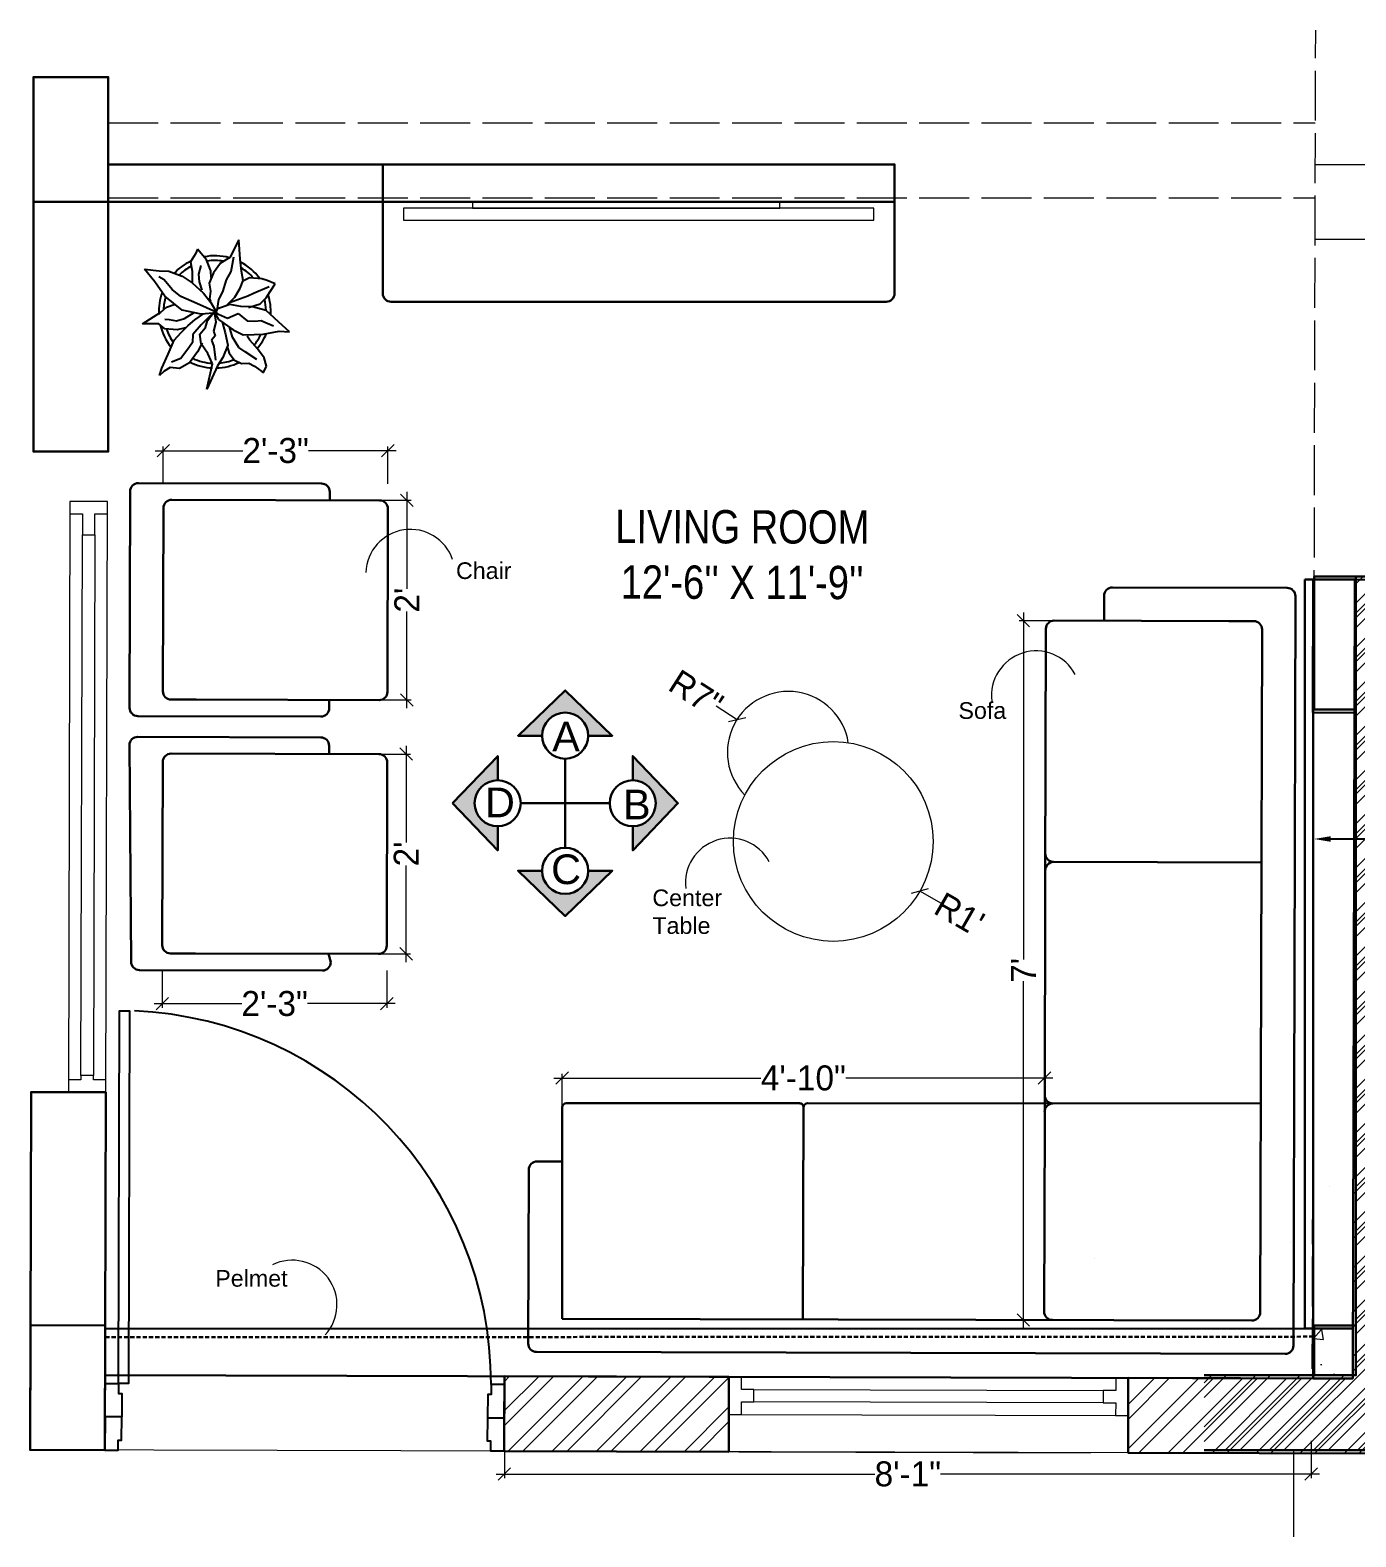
# Model space of a CAD drawing. Header units: millimetres. Extents: x 35877 to 3066687, y -650199 to -40525.
# Drawn here: x 148610.7 to 148770.1, y -179786.8 to -179605.7 of the extents above; entities that cross this region are included whole.
import ezdxf
from ezdxf import colors
from ezdxf.entities.mleader import LeaderData, LeaderLine
from ezdxf.math import Vec2, Vec3

# ---------------------------------------------------------------- set-up
doc = ezdxf.new("R2010")
doc.units = ezdxf.units.MM
doc.header["$MEASUREMENT"] = 0
doc.header["$PDMODE"] = 35
for name, pattern in [('00 . GROUND FLOOR$0$DASHED', [0.75, 0.5, -0.25]), ('ACAD_ISO02W100', [15, 12, -3]), ('DASHED', [0.75, 0.5, -0.25])]:
    doc.linetypes.add(name, pattern=pattern)
doc.layers.get('Defpoints').update_dxf_attribs({"color": 220})
for name, color, linetype in [('AR DOOR', 40, 'Continuous'), ('AR ELE-5', 134, 'Continuous'), ('AR HATCH-7', 7, 'Continuous')]:
    doc.layers.add(name, color=color, linetype=linetype)
for name, color, linetype, lineweight in [('COLUMN', 1, 'Continuous', 30), ('dim05', 1, 'Continuous', 13), ('ELEC.', 5, 'Continuous', 20), ('FIRST FLOOR ( TEXT )', 7, 'Continuous', 9), ('FUR', 250, 'Continuous', 0), ('FURNITURE', 32, 'Continuous', 9), ('furniture dimensions', 1, 'DASHED', 0), ('FURNITURE-1', 252, 'Continuous', 13), ('GDR_FLOATING COLUMN', 3, 'Continuous', 18), ('GROUND FLOOR', 7, 'Continuous', 9), ('GROUND FLOOR  ( PLINE )', 251, 'Continuous', 30), ('GROUND FLOOR ( DW_RAIL )', 7, 'Continuous', 9), ('Labelling', 1, 'Continuous', 25), ('Text', 7, 'Continuous', 15), ('wall', 7, 'Continuous', 30), ('XX~SLAB ( BEAM )~ ( DIM )', 7, 'Continuous', 9)]:
    doc.layers.add(name, color=color, linetype=linetype, lineweight=lineweight)
doc.styles.add('Arial', font='arial.ttf')
doc.styles.add('century g', font='GOTHIC.TTF')
doc.styles.add('KATHA', font='swissc.ttf')
doc.styles.get("Standard").update_dxf_attribs({"font": 'arial.ttf', "height": 6})
doc.dimstyles.new('Archana', dxfattribs={"dimtxt": 2, "dimasz": 0.75, "dimexe": 0.5, "dimexo": 0.5, "dimgap": 0, "dimtad": 0, "dimzin": 0, "dimdsep": 46, "dimlunit": 4, "dimtxsty": 'century g', "dimblk": 'OBLIQUE', "dimcen": 0, "dimdle": 1, "dimclrd": 256, "dimclre": 256, "dimclrt": 256, "dimadec": 0, "dimazin": 0, "dimtfac": 1, "dimtofl": 0, "dimtmove": 1, "dimatfit": 3, "dimfxl": 1, "dimfxlon": 1, "dimtolj": 1, "dimtzin": 0, "dimlwd": -1, "dimlwe": -1, "dimarcsym": 0})

# ---------------------------------------------------------------- blocks, each defined once
blk = doc.blocks.new('ARPLS010')
at = {"linetype": 'ByBlock'}
for p, q in [((-0.248, 0.54), (-0.278, 0.467)), ((-0.182, 0.493), (-0.248, 0.54)), ((0.121, 0.605), (-0.013, 0.459)), ((0.179, 0.666), (0.121, 0.605)), ((0.174, 0.573), (0.179, 0.666)), ((0.2, 0.432), (0.174, 0.573)), ((-0.295, 0.42), (-0.302, 0.309)), ((-0.278, 0.467), (-0.295, 0.42)), ((-0.222, 0.484), (-0.164, 0.347)), ((-0.125, 0.459), (-0.182, 0.493)), ((-0.072, 0.404), (-0.125, 0.459)), ((-0.038, 0.302), (-0.072, 0.404)), ((-0.013, 0.459), (-0.044, 0.336)), ((0.077, 0.412), (0.091, 0.447)), ((0.082, 0.358), (0.077, 0.412)), ((0.091, 0.447), (0.125, 0.522)), ((0.203, 0.352), (0.2, 0.432)), ((0.409, 0.44), (0.33, 0.38)), ((0.484, 0.459), (0.409, 0.44)), ((0.542, 0.434), (0.484, 0.459)), ((0.485, 0.354), (0.533, 0.42)), ((0.533, 0.42), (0.542, 0.434)), ((-0.302, 0.309), (-0.276, 0.258)), ((-0.164, 0.347), (-0.139, 0.295)), ((-0.139, 0.295), (-0.08, 0.131)), ((-0.044, 0.336), (-0.049, 0.232)), ((0.015, 0.209), (0.08, 0.288)), ((0.08, 0.288), (0.082, 0.358)), ((0.204, 0.254), (0.203, 0.352)), ((0.252, 0.313), (0.216, 0.287)), ((0.33, 0.38), (0.252, 0.313)), ((0.356, 0.269), (0.318, 0.213)), ((0.425, 0.373), (0.356, 0.269)), ((0.459, 0.303), (0.485, 0.354)), ((0.459, 0.236), (0.459, 0.303)), ((-0.469, 0.226), (-0.643, 0.216)), ((-0.643, 0.216), (-0.485, 0.134)), ((-0.359, 0.148), (-0.49, 0.172)), ((-0.362, 0.24), (-0.469, 0.226)), ((-0.278, 0.254), (-0.362, 0.24)), ((-0.287, 0.106), (-0.359, 0.148)), ((-0.21, 0.227), (-0.278, 0.254)), ((-0.132, 0.18), (-0.21, 0.227)), ((-0.063, 0.111), (-0.132, 0.18)), ((-0.049, 0.232), (-0.065, 0.135)), ((-0.065, 0.135), (-0.024, 0.018)), ((0.056, 0.114), (0.015, 0.209)), ((0.068, 0.032), (0.16, 0.165)), ((0.227, 0.157), (0.132, 0.131)), ((0.16, 0.165), (0.204, 0.254)), ((0.318, 0.213), (0.227, 0.157)), ((0.368, 0.128), (0.432, 0.176)), ((0.432, 0.176), (0.459, 0.236)), ((-0.485, 0.134), (-0.433, 0.051)), ((-0.433, 0.051), (-0.349, -0.011)), ((-0.18, 0.073), (-0.287, 0.106)), ((-0.111, 0.036), (-0.18, 0.073)), ((-0.013, 0.022), (-0.111, 0.036)), ((-0.084, -0.034), (0.007, 0.018)), ((0.003, 0.011), (-0.076, -0.16)), ((-0.024, 0.018), (0.009, 0.005)), ((0.006, -0.002), (0.068, 0.032)), ((0.007, 0.018), (0.02, -0.121)), ((0.009, 0.005), (0.056, 0.114)), ((0.017, -0.002), (0.091, 0.009)), ((0.088, 0.065), (0.187, 0.091)), ((0.091, 0.009), (0.173, -0.011)), ((0.173, -0.011), (0.212, 0.004)), ((0.187, 0.091), (0.297, 0.116)), ((0.212, 0.004), (0.252, -0.03)), ((0.297, 0.116), (0.408, 0.071)), ((0.309, 0.109), (0.368, 0.128)), ((0.309, -0.01), (0.43, 0.006)), ((0.408, 0.071), (0.482, 0.024)), ((0.482, 0.024), (0.689, -0.072)), ((-0.464, -0.073), (-0.558, -0.152)), ((-0.366, -0.036), (-0.464, -0.073)), ((-0.336, -0.142), (-0.413, -0.121)), ((-0.306, -0.033), (-0.366, -0.036)), ((-0.349, -0.011), (-0.256, -0.05)), ((-0.193, -0.113), (-0.269, -0.135)), ((-0.259, -0.2), (-0.168, -0.1)), ((-0.256, -0.05), (-0.185, -0.038)), ((-0.185, -0.038), (-0.114, -0.046)), ((-0.168, -0.1), (-0.084, -0.034)), ((-0.114, -0.046), (-0.093, -0.036)), ((0.02, -0.121), (-0.017, -0.291)), ((0.01, -0.014), (0.017, -0.002)), ((0.078, -0.064), (0.01, -0.014)), ((0.016, -0.023), (0.116, -0.122)), ((0.07, -0.179), (0.018, -0.1)), ((0.138, -0.083), (0.078, -0.064)), ((0.116, -0.122), (0.201, -0.195)), ((0.197, -0.135), (0.138, -0.083)), ((0.283, -0.123), (0.197, -0.135)), ((0.252, -0.03), (0.309, -0.01)), ((0.277, -0.114), (0.357, -0.156)), ((0.37, -0.064), (0.283, -0.123)), ((0.462, -0.021), (0.37, -0.064)), ((0.689, -0.072), (0.462, -0.021)), ((-0.558, -0.152), (-0.517, -0.172)), ((-0.517, -0.172), (-0.447, -0.216)), ((-0.447, -0.216), (-0.363, -0.202)), ((-0.363, -0.202), (-0.263, -0.2)), ((-0.269, -0.135), (-0.336, -0.142)), ((-0.318, -0.29), (-0.259, -0.2)), ((-0.076, -0.16), (-0.138, -0.304)), ((0.059, -0.27), (0.005, -0.185)), ((0.121, -0.239), (0.07, -0.179)), ((0.184, -0.299), (0.121, -0.239)), ((0.141, -0.261), (0.16, -0.336)), ((0.201, -0.195), (0.272, -0.198)), ((0.272, -0.198), (0.311, -0.225)), ((0.311, -0.225), (0.415, -0.304)), ((0.357, -0.156), (0.455, -0.226)), ((0.455, -0.226), (0.503, -0.317)), ((-0.363, -0.408), (-0.318, -0.29)), ((-0.199, -0.38), (-0.287, -0.45)), ((-0.138, -0.304), (-0.199, -0.38)), ((-0.017, -0.291), (-0.141, -0.446)), ((-0.042, -0.432), (-0.071, -0.352)), ((0.08, -0.342), (0.059, -0.27)), ((0.066, -0.407), (0.08, -0.342)), ((0.16, -0.336), (0.15, -0.445)), ((0.252, -0.362), (0.184, -0.299)), ((0.376, -0.416), (0.252, -0.362)), ((0.415, -0.304), (0.447, -0.388)), ((0.503, -0.317), (0.494, -0.398)), ((0.494, -0.398), (0.528, -0.452)), ((-0.382, -0.625), (-0.368, -0.496)), ((-0.269, -0.533), (-0.382, -0.625)), ((-0.368, -0.496), (-0.363, -0.408)), ((-0.287, -0.45), (-0.314, -0.498)), ((-0.141, -0.446), (-0.269, -0.533)), ((0.002, -0.48), (-0.042, -0.432)), ((0.104, -0.646), (0.002, -0.48)), ((0.064, -0.446), (0.066, -0.407)), ((0.106, -0.5), (0.104, -0.646)), ((0.15, -0.445), (0.106, -0.5)), ((0.502, -0.472), (0.376, -0.416)), ((0.567, -0.494), (0.502, -0.472)), ((0.528, -0.452), (0.567, -0.494))]:
    blk.add_line(p, q, dxfattribs=at)
for radius, start, end in [(0.5, 126.2799, 152.7042), (0.5, 87.2367, 107.9154), (0.458, 91.6596, 104.0784), (0.5, 49.0791, 67.0324), (0.458, 49.8461, 63.9764), (0.458, 130.7647, 148.9789), (0.458, 5.0517, 21.9108), (0.5, 1.3782, 25.7565), (0.5, 164.9216, 191.0302), (0.458, 169.9629, 188.6517), (0.458, 334.5625, 357.1532), (0.5, 333.6991, 357.5577), (0.5, 205.1623, 226.3204), (0.458, 207.232, 224.0819), (0.5, 283.5324, 308.8712), (0.458, 289.266, 306.1107), (0.5, 249.553, 272.4234), (0.458, 252.8522, 267.711)]:
    blk.add_arc((0, 0), radius, start, end, dxfattribs=at)
blk = doc.blocks.new('*U20')
for points in [[(0, 0), (0, 1120), (30, 1120), (30, 0)], [(-40, 0), (0, 0), (0, -30), (10, -30), (10, -100), (-40, -100)], [(1160, 0), (1120, 0), (1120, -30), (1110, -30), (1110, -100), (1160, -100)]]:
    blk.add_lwpolyline(points, close=True)
at = {"layer": 'AR ELE-5', "linetype": 'ByBlock', "ltscale": 15}
blk.add_arc((-1.6, -0.7), 1121.6, 0.0347, 87.627, dxfattribs=at)
blk = doc.blocks.new('_Oblique')
at = {"layer": 'wall', "color": 0, "lineweight": -2}
blk.add_line((-0.5, -0.5), (0.5, 0.5), dxfattribs=at)
blk = doc.blocks.new('*D481')
at = {"layer": 'Defpoints', "color": 0, "linetype": 'Continuous', "lineweight": 0, "transparency": 16777216}
for p in [(148737.37, -179676.7, 0.05), (148730.12, -179760.74), (148737.15, -179760.74, 0.05)]:
    blk.add_point(p, dxfattribs=at)
at = {"layer": 'furniture dimensions', "color": 5, "linetype": 'ByBlock', "transparency": 16777216}
blk.add_line((148734.12, -179676.7), (148729.62, -179676.7), dxfattribs=at)
at = {"layer": 'furniture dimensions', "color": 5, "linetype": 'Continuous', "transparency": 16777216}
for p, q in [((148730.12, -179675.7), (148730.12, -179717.43)), ((148730.12, -179761.74), (148730.12, -179720.01)), ((148734.12, -179760.74), (148729.62, -179760.74))]:
    blk.add_line(p, q, dxfattribs=at)
at = {"layer": 'furniture dimensions', "color": 5, "linetype": 'Continuous', "transparency": 16777216, "xscale": 1.5, "yscale": 1.5, "zscale": 1.5}
for p, rotation in [((148730.12, -179676.7), 90), ((148730.12, -179760.74), 270)]:
    blk.add_blockref('_Oblique', p, dxfattribs=dict(at, rotation=rotation))
at = {"layer": 'furniture dimensions', "linetype": 'Continuous', "lineweight": 0, "transparency": 16777216, "insert": (148730.12, -179718.72), "char_height": 3, "attachment_point": 5, "rotation": 90, "style": 'century g'}
blk.add_mtext("\\A1;7'", dxfattribs=at)
blk = doc.blocks.new('*D482')
at = {"layer": 'Defpoints', "color": 0, "linetype": 'Continuous', "lineweight": 0, "transparency": 16777216}
for p in [(148732.67, -179731.66), (148732.67, -179742.43, 0.05), (148674.67, -179745.66, 0.05)]:
    blk.add_point(p, dxfattribs=at)
at = {"layer": 'furniture dimensions', "color": 5, "linetype": 'ByBlock', "transparency": 16777216}
blk.add_line((148674.67, -179735.66), (148674.67, -179731.16), dxfattribs=at)
at = {"layer": 'furniture dimensions', "color": 5, "linetype": 'Continuous', "transparency": 16777216}
for p, q in [((148732.67, -179735.66), (148732.67, -179731.16)), ((148673.67, -179731.66), (148698.55, -179731.66)), ((148733.67, -179731.66), (148708.79, -179731.66))]:
    blk.add_line(p, q, dxfattribs=at)
at = {"layer": 'furniture dimensions', "color": 5, "linetype": 'Continuous', "transparency": 16777216, "xscale": 1.5, "yscale": 1.5, "zscale": 1.5, "rotation": 180}
blk.add_blockref('_Oblique', (148674.67, -179731.66), dxfattribs=at)
at = {"layer": 'furniture dimensions', "color": 5, "linetype": 'Continuous', "transparency": 16777216, "xscale": 1.5, "yscale": 1.5, "zscale": 1.5}
blk.add_blockref('_Oblique', (148732.67, -179731.66), dxfattribs=at)
at = {"layer": 'furniture dimensions', "linetype": 'Continuous', "lineweight": 0, "transparency": 16777216, "insert": (148703.67, -179731.66), "char_height": 3, "attachment_point": 5, "style": 'century g'}
blk.add_mtext('\\A1;4\'-10"', dxfattribs=at)
blk = doc.blocks.new('*D483')
at = {"layer": 'Defpoints', "color": 0, "linetype": 'Continuous', "lineweight": 0, "transparency": 16777216}
for p in [(148650.25, -179692.73, 0.05), (148650.19, -179716.73, 0.05), (148655.92, -179716.73)]:
    blk.add_point(p, dxfattribs=at)
at = {"layer": 'furniture dimensions', "color": 5, "linetype": 'Continuous', "transparency": 16777216}
for p, q in [((148655.92, -179691.73), (148655.92, -179703.36)), ((148655.92, -179717.73), (148655.92, -179706.11)), ((148651.92, -179716.73), (148656.42, -179716.73))]:
    blk.add_line(p, q, dxfattribs=at)
at = {"layer": 'furniture dimensions', "color": 5, "linetype": 'ByBlock', "transparency": 16777216}
blk.add_line((148651.92, -179692.73), (148656.42, -179692.73), dxfattribs=at)
at = {"layer": 'furniture dimensions', "color": 5, "linetype": 'Continuous', "transparency": 16777216, "xscale": 1.5, "yscale": 1.5, "zscale": 1.5}
for p, rotation in [((148655.92, -179692.73), 90), ((148655.92, -179716.73), 270)]:
    blk.add_blockref('_Oblique', p, dxfattribs=dict(at, rotation=rotation))
at = {"layer": 'furniture dimensions', "linetype": 'Continuous', "lineweight": 0, "transparency": 16777216, "insert": (148655.92, -179704.73), "char_height": 3, "attachment_point": 5, "rotation": 90, "style": 'century g'}
blk.add_mtext("\\A1;2'", dxfattribs=at)
blk = doc.blocks.new('*D484')
at = {"layer": 'Defpoints', "color": 0, "linetype": 'Continuous', "lineweight": 0, "transparency": 16777216}
for p in [(148626.6, -179710.98, 0.05), (148653.6, -179711.05, 0.05), (148653.6, -179722.72)]:
    blk.add_point(p, dxfattribs=at)
at = {"layer": 'furniture dimensions', "color": 5, "linetype": 'ByBlock', "transparency": 16777216}
blk.add_line((148626.6, -179718.72), (148626.6, -179723.22), dxfattribs=at)
at = {"layer": 'furniture dimensions', "color": 5, "linetype": 'Continuous', "transparency": 16777216}
for p, q in [((148653.6, -179718.72), (148653.6, -179723.22)), ((148625.6, -179722.72), (148636.15, -179722.72)), ((148654.6, -179722.72), (148644.06, -179722.72))]:
    blk.add_line(p, q, dxfattribs=at)
at = {"layer": 'furniture dimensions', "color": 5, "linetype": 'Continuous', "transparency": 16777216, "xscale": 1.5, "yscale": 1.5, "zscale": 1.5, "rotation": 180}
blk.add_blockref('_Oblique', (148626.6, -179722.72), dxfattribs=at)
at = {"layer": 'furniture dimensions', "color": 5, "linetype": 'Continuous', "transparency": 16777216, "xscale": 1.5, "yscale": 1.5, "zscale": 1.5}
blk.add_blockref('_Oblique', (148653.6, -179722.72), dxfattribs=at)
at = {"layer": 'furniture dimensions', "linetype": 'Continuous', "lineweight": 0, "transparency": 16777216, "insert": (148640.1, -179722.72), "char_height": 3, "attachment_point": 5, "style": 'century g'}
blk.add_mtext('\\A1;2\'-3"', dxfattribs=at)
blk = doc.blocks.new('*D485')
at = {"layer": 'Defpoints', "color": 0, "linetype": 'Continuous', "lineweight": 0, "transparency": 16777216}
for p in [(148650.33, -179662.23, 0.05), (148650.27, -179686.23, 0.05), (148656, -179686.23)]:
    blk.add_point(p, dxfattribs=at)
at = {"layer": 'furniture dimensions', "color": 5, "linetype": 'ByBlock', "transparency": 16777216}
blk.add_line((148652, -179662.23), (148656.5, -179662.23), dxfattribs=at)
at = {"layer": 'furniture dimensions', "color": 5, "linetype": 'Continuous', "transparency": 16777216}
for p, q in [((148656, -179661.23), (148656, -179672.86)), ((148656, -179687.23), (148656, -179675.61)), ((148652, -179686.23), (148656.5, -179686.23))]:
    blk.add_line(p, q, dxfattribs=at)
at = {"layer": 'furniture dimensions', "color": 5, "linetype": 'Continuous', "transparency": 16777216, "xscale": 1.5, "yscale": 1.5, "zscale": 1.5}
for p, rotation in [((148656, -179662.23), 90), ((148656, -179686.23), 270)]:
    blk.add_blockref('_Oblique', p, dxfattribs=dict(at, rotation=rotation))
at = {"layer": 'furniture dimensions', "linetype": 'Continuous', "lineweight": 0, "transparency": 16777216, "insert": (148656, -179674.23), "char_height": 3, "attachment_point": 5, "rotation": 90, "style": 'century g'}
blk.add_mtext("\\A1;2'", dxfattribs=at)
blk = doc.blocks.new('*D486')
at = {"layer": 'Defpoints', "color": 0, "linetype": 'Continuous', "lineweight": 0, "transparency": 16777216}
for p in [(148653.72, -179656.27), (148626.72, -179664.54, 0.05), (148653.72, -179664.67, 0.05)]:
    blk.add_point(p, dxfattribs=at)
at = {"layer": 'furniture dimensions', "color": 5, "linetype": 'Continuous', "transparency": 16777216}
for p, q in [((148625.72, -179656.27), (148636.27, -179656.27)), ((148654.72, -179656.27), (148644.18, -179656.27)), ((148653.72, -179660.27), (148653.72, -179655.77))]:
    blk.add_line(p, q, dxfattribs=at)
at = {"layer": 'furniture dimensions', "color": 5, "linetype": 'ByBlock', "transparency": 16777216}
blk.add_line((148626.72, -179660.27), (148626.72, -179655.77), dxfattribs=at)
at = {"layer": 'furniture dimensions', "color": 5, "linetype": 'Continuous', "transparency": 16777216, "xscale": 1.5, "yscale": 1.5, "zscale": 1.5, "rotation": 180}
blk.add_blockref('_Oblique', (148626.72, -179656.27), dxfattribs=at)
at = {"layer": 'furniture dimensions', "color": 5, "linetype": 'Continuous', "transparency": 16777216, "xscale": 1.5, "yscale": 1.5, "zscale": 1.5}
blk.add_blockref('_Oblique', (148653.72, -179656.27), dxfattribs=at)
at = {"layer": 'furniture dimensions', "linetype": 'Continuous', "lineweight": 0, "transparency": 16777216, "insert": (148640.22, -179656.27), "char_height": 3, "attachment_point": 5, "style": 'century g'}
blk.add_mtext('\\A1;2\'-3"', dxfattribs=at)
blk = doc.blocks.new('*D487')
at = {"layer": 'Defpoints', "color": 0, "linetype": 'Continuous', "lineweight": 0, "transparency": 16777216}
for p in [(148769.74, -179687.75, 0.05), (148769.74, -179761.76, 0.05), (148778.4, -179761.76)]:
    blk.add_point(p, dxfattribs=at)
at = {"layer": 'furniture dimensions', "color": 5, "linetype": 'ByBlock', "transparency": 16777216}
blk.add_line((148774.4, -179687.75), (148778.9, -179687.75), dxfattribs=at)
at = {"layer": 'furniture dimensions', "color": 5, "linetype": 'Continuous', "transparency": 16777216}
for p, q in [((148778.4, -179686.75), (148778.4, -179720.88)), ((148778.4, -179762.76), (148778.4, -179728.63)), ((148774.4, -179761.76), (148778.9, -179761.76))]:
    blk.add_line(p, q, dxfattribs=at)
at = {"layer": 'furniture dimensions', "color": 5, "linetype": 'Continuous', "transparency": 16777216, "xscale": 1.5, "yscale": 1.5, "zscale": 1.5}
for p, rotation in [((148778.4, -179687.75), 90), ((148778.4, -179761.76), 270)]:
    blk.add_blockref('_Oblique', p, dxfattribs=dict(at, rotation=rotation))
at = {"layer": 'furniture dimensions', "linetype": 'Continuous', "lineweight": 0, "transparency": 16777216, "insert": (148778.4, -179724.75), "char_height": 3, "attachment_point": 5, "rotation": 90, "style": 'century g'}
blk.add_mtext('\\A1;6\'-2"', dxfattribs=at)
blk = doc.blocks.new('*D488')
at = {"layer": 'Defpoints', "color": 0, "linetype": 'Continuous', "lineweight": 0, "transparency": 16777216}
for p in [(148667.73, -179767.5, 0.05), (148764.73, -179767.75, 0.05), (148667.73, -179779.24)]:
    blk.add_point(p, dxfattribs=at)
at = {"layer": 'furniture dimensions', "color": 5, "linetype": 'Continuous', "transparency": 16777216}
for p, q in [((148667.73, -179775.24), (148667.73, -179779.74)), ((148666.73, -179779.24), (148712.28, -179779.24)), ((148765.73, -179779.24), (148720.17, -179779.24))]:
    blk.add_line(p, q, dxfattribs=at)
at = {"layer": 'furniture dimensions', "color": 5, "linetype": 'ByBlock', "transparency": 16777216}
blk.add_line((148764.73, -179775.24), (148764.73, -179779.74), dxfattribs=at)
at = {"layer": 'furniture dimensions', "color": 5, "linetype": 'Continuous', "transparency": 16777216, "xscale": 1.5, "yscale": 1.5, "zscale": 1.5, "rotation": 180}
blk.add_blockref('_Oblique', (148667.73, -179779.24), dxfattribs=at)
at = {"layer": 'furniture dimensions', "color": 5, "linetype": 'Continuous', "transparency": 16777216, "xscale": 1.5, "yscale": 1.5, "zscale": 1.5}
blk.add_blockref('_Oblique', (148764.73, -179779.24), dxfattribs=at)
at = {"layer": 'furniture dimensions', "linetype": 'Continuous', "lineweight": 0, "transparency": 16777216, "insert": (148716.23, -179779.24), "char_height": 3, "attachment_point": 5, "style": 'century g'}
blk.add_mtext('\\A1;8\'-1"', dxfattribs=at)
blk = doc.blocks.new('*D489')
at = {"layer": 'Defpoints', "color": 0, "linetype": 'Continuous', "lineweight": 0, "transparency": 16777216}
for p in [(148707.26, -179703.23, 0.12), (148717.67, -179709.21, 0.12)]:
    blk.add_point(p, dxfattribs=at)
at = {"layer": 'furniture dimensions', "color": 5, "linetype": 'Continuous', "transparency": 16777216}
blk.add_line((148720.27, -179710.7), (148717.67, -179709.21), dxfattribs=at)
at = {"layer": 'furniture dimensions', "color": 5, "linetype": 'Continuous', "transparency": 16777216, "xscale": 1.5, "yscale": 1.5, "zscale": 1.5, "rotation": 150.1315390064995}
blk.add_blockref('_Oblique', (148717.67, -179709.21), dxfattribs=at)
at = {"layer": 'furniture dimensions', "linetype": 'Continuous', "lineweight": 0, "transparency": 16777216, "insert": (148722.45, -179711.95), "char_height": 3, "attachment_point": 5, "rotation": 330.1315, "style": 'century g'}
blk.add_mtext("\\A1;R1'", dxfattribs=at)
blk = doc.blocks.new('*D490')
at = {"layer": 'Defpoints', "color": 0, "linetype": 'Continuous', "lineweight": 0, "transparency": 16777216}
for p in [(148695.7, -179688.57, 0.12), (148701.85, -179692.52, 0.12)]:
    blk.add_point(p, dxfattribs=at)
at = {"layer": 'furniture dimensions', "color": 5, "linetype": 'Continuous', "transparency": 16777216}
blk.add_line((148693.17, -179686.95), (148695.7, -179688.57), dxfattribs=at)
at = {"layer": 'furniture dimensions', "color": 5, "linetype": 'Continuous', "transparency": 16777216, "xscale": 1.5, "yscale": 1.5, "zscale": 1.5, "rotation": 327.3416506972183}
blk.add_blockref('_Oblique', (148695.7, -179688.57), dxfattribs=at)
at = {"layer": 'furniture dimensions', "linetype": 'Continuous', "lineweight": 0, "transparency": 16777216, "insert": (148690.79, -179685.43), "char_height": 3, "attachment_point": 5, "rotation": 327.3417, "style": 'century g'}
blk.add_mtext('\\A1;R7"', dxfattribs=at)

msp = doc.modelspace()

# ---------------------------------------------------------------- hatches: boundary and pattern name
at = {"layer": 'AR HATCH-7', "lineweight": 0, "true_color": 0x939598, "transparency": 33554687}
h = msp.add_hatch(dxfattribs=at)
h.set_pattern_fill('ANSI32', color=252, scale=10)
h.set_pattern_definition([(45, (947.8856, 802.8237), (-2.65165043, 2.65165043), []), (45, (949.6534, 802.8237), (-2.65165043, 2.65165043), [])])
h.paths.add_polyline_path([(148912.599, -179767.374), (148816.599, -179767.374), (148812.099, -179767.374), (148812.099, -179771.874), (148812.099, -179776.374), (148912.599, -179776.374)])
h.paths.add_polyline_path([(148816.599, -179725.374), (148813.974, -179725.374), (148812.099, -179725.374), (148812.099, -179767.374), (148816.599, -179767.374)], flags=17)
h.paths.add_polyline_path([(148917.099, -179630.874), (148912.599, -179630.874), (148912.599, -179776.374), (148917.099, -179776.374), (148917.099, -179758.374), (148927.241, -179758.374), (148927.241, -179753.874), (148917.099, -179753.874)])
h.paths.add_polyline_path([(148876.56, -179623.441), (148876.56, -179621.874), (148828.06, -179621.874), (148828.06, -179626.374), (148874.599, -179626.374), (148876.56, -179626.378)])
h.paths.add_polyline_path([(148856.599, -179610.885), (148852.099, -179610.885), (148852.099, -179621.874), (148856.599, -179621.874)])
h.paths.add_polyline_path([(148770.099, -179671.374), (148770.099, -179687.374), (148770.099, -179767.374), (148765.099, -179767.374), (148751.876, -179767.374), (148751.876, -179776.374), (148774.599, -179776.374), (148779.099, -179776.374), (148779.099, -179767.374), (148774.599, -179767.374), (148774.599, -179693.874), (148816.599, -179693.874), (148816.599, -179689.374), (148774.599, -179689.374), (148774.599, -179671.374)])
h.paths.add_polyline_path([(148816.599, -179680.374), (148812.099, -179680.374), (148812.099, -179689.374), (148816.599, -179689.374)], flags=17)
h.paths.add_polyline_path([(148816.599, -179671.374), (148812.099, -179671.374), (148812.099, -179680.374), (148816.599, -179680.374)], flags=17)
h = msp.add_hatch(dxfattribs=at)
h.set_pattern_fill('ANSI32', color=252, scale=10)
h.set_pattern_definition([(45, (758.1536, 1298.44), (-2.65165043, 2.65165043), []), (45, (759.9213, 1298.44), (-2.65165043, 2.65165043), [])])
h.paths.add_polyline_path([(148694.728, -179767.568), (148667.728, -179767.498), (148667.705, -179776.498), (148694.704, -179776.568)])
h.paths.add_polyline_path([(148778.727, -179767.785), (148774.227, -179767.773), (148774.417, -179694.273), (148783.783, -179694.297), (148783.795, -179689.797), (148774.429, -179689.773), (148774.475, -179671.773), (148769.975, -179671.762), (148769.934, -179687.762), (148769.727, -179767.761), (148764.727, -179767.748), (148755.23, -179767.724), (148745.73, -179767.722), (148745.73, -179767.699), (148742.728, -179767.692), (148742.716, -179772.192), (148742.704, -179776.692), (148774.204, -179776.773), (148778.704, -179776.785)])
at = {"layer": 'FURNITURE-1', "lineweight": 0, "true_color": 0xc7c8ca, "transparency": 33554687}
h = msp.add_hatch(dxfattribs=at)
h.set_pattern_fill('AR-CONC', color=9, scale=2)
h.set_pattern_definition([(50, (734.507, 1298.44), (14.34520365, -1.2550427), [1.5, -16.5]), (355, (734.507, 1298.44), (-2.7750267, 15.0438427), [1.2, -13.2]), (100.4514445, (735.702, 1298.335), (11.5701769, 13.7887998), [1.2748038, -14.0228422]), (46.1842, (734.507, 1302.44), (21.3448266, -3.3103856), [2.25, -24.75]), (96.635635, (736.285, 1302.164), (18.693239, 19.482372), [1.9122068, -21.0342752]), (351.184164, (734.507, 1302.44), (18.693239, 19.482372), [1.8, -19.8]), (21, (736.507, 1301.44), (11.93814104, -8.0523778), [1.5, -16.5]), (326, (736.507, 1301.44), (4.8663066, 14.5030009), [1.2, -13.2]), (71.451445, (737.501, 1300.769), (16.8044475, 6.45062306), [1.2748038, -14.0228422]), (37.5, (734.5066, 1298.44), (0.24319711, 6.65787708), [0, -13.04, 0, -13.4, 0, -13.25]), (7.5, (734.5066, 1298.44), (5.26139075, 7.88823424), [0, -7.64, 0, -12.74, 0, -5.05]), (327.5, (730.0466, 1298.44), (10.67644872, -0.45109743), [0, -5, 0, -15.6, 0, -20.7]), (317.5, (728.047, 1298.44), (11.6637234, 2.00209965), [0, -6.5, 0, -10.36, 0, -14.7])])
h.paths.add_polyline_path([(148769.727, -179761.909), (148764.743, -179761.909), (148764.743, -179767.761), (148769.727, -179767.761)])
h = msp.add_hatch(dxfattribs=at)
h.set_pattern_fill('AR-CONC', color=9, scale=2)
h.set_pattern_definition([(50, (947.886, 802.824), (14.34520365, -1.2550427), [1.5, -16.5]), (355, (947.886, 802.824), (-2.7750267, 15.0438427), [1.2, -13.2]), (100.4514445, (949.081, 802.719), (11.5701769, 13.7887998), [1.2748038, -14.0228422]), (46.1842, (947.886, 806.824), (21.3448266, -3.3103856), [2.25, -24.75]), (96.635635, (949.664, 806.548), (18.693239, 19.482372), [1.9122068, -21.0342752]), (351.184164, (947.886, 806.824), (18.693239, 19.482372), [1.8, -19.8]), (21, (949.886, 805.824), (11.93814104, -8.0523778), [1.5, -16.5]), (326, (949.886, 805.824), (4.8663066, 14.5030009), [1.2, -13.2]), (71.451445, (950.88, 805.153), (16.8044475, 6.45062306), [1.2748038, -14.0228422]), (37.5, (947.8856, 802.8237), (0.24319711, 6.65787708), [0, -13.04, 0, -13.4, 0, -13.25]), (7.5, (947.8856, 802.824), (5.26139075, 7.88823424), [0, -7.64, 0, -12.74, 0, -5.05]), (327.5, (943.4256, 802.8237), (10.67644872, -0.45109743), [0, -5, 0, -15.6, 0, -20.7]), (317.5, (941.426, 802.824), (11.6637234, 2.00209965), [0, -6.5, 0, -10.36, 0, -14.7])])
h.paths.add_polyline_path([(148770.099, -179761.374), (148765.099, -179761.374), (148765.099, -179766.624), (148765.099, -179767.374), (148770.099, -179767.374)])
at = {"layer": 'Text', "true_color": 0x939598, "transparency": 33554687}
h = msp.add_hatch(color=252, dxfattribs=at)
h.dxf.hatch_style = 1
h.paths.add_polyline_path([(148675.035, -179685.076), (148669.372, -179690.518), (148672.269, -179690.518, -1), (148677.802, -179690.518), (148680.698, -179690.518)])
h.paths.add_polyline_path([(148683.153, -179692.973), (148683.153, -179695.869, -0.4142136), (148685.919, -179698.636, -0.4142136), (148683.153, -179701.402), (148683.153, -179704.299), (148688.595, -179698.636)])
h.paths.add_polyline_path([(148680.698, -179706.753), (148677.802, -179706.753, -1), (148672.269, -179706.753), (148669.372, -179706.753), (148675.035, -179712.195)])
h.paths.add_polyline_path([(148664.151, -179698.636, -0.4142136), (148666.917, -179695.869), (148666.917, -179692.973), (148661.475, -179698.636), (148666.917, -179704.299), (148666.917, -179701.402, -0.4142136)])

# ---------------------------------------------------------------- linework, layer by layer
at = {"lineweight": 9, "transparency": 33554687}
for points in [[(148700.861, -179627.14), (148700.861, -179626.374), (148663.88, -179626.374), (148663.88, -179627.14)], [(148712.142, -179628.587), (148712.142, -179627.14), (148655.599, -179627.14), (148655.599, -179628.587)]]:
    msp.add_lwpolyline(points, close=True, dxfattribs=at)
at = {"transparency": 33554687}
for points in [[(148619.705, -179776.374), (148621.305, -179776.378), (148621.308, -179775.178), (148621.708, -179775.179), (148621.715, -179772.379), (148619.715, -179772.374)], [(148667.705, -179776.498), (148666.105, -179776.494), (148666.108, -179775.294), (148665.708, -179775.293), (148665.715, -179772.493), (148667.715, -179772.498)]]:
    msp.add_lwpolyline(points, close=True, dxfattribs=at)
at = {"layer": 'COLUMN', "transparency": 33554687}
for points in [[(148611.099, -179611.374), (148620.099, -179611.374), (148620.099, -179626.374), (148611.099, -179626.374)], [(148610.743, -179761.351), (148619.743, -179761.374), (148619.705, -179776.374), (148610.705, -179776.351)]]:
    msp.add_lwpolyline(points, close=True, dxfattribs=at)
at = {"layer": 'ELEC.', "transparency": 33554687}
for centre, start, end in [((148656.428, -179671.087, -0.05), 18.91549, 177.94563), ((148731.645, -179685.691, -0.05), 28.14848, 187.17862), ((148694.844, -179708.196, -0.05), 28.14848, 187.17862), ((148642.244, -179758.903, -0.05), 317.48256, 116.51271)]:
    msp.add_arc(centre, 5.357, start, end, dxfattribs=at)
at = {"layer": 'FUR', "transparency": 33554687}
for p, q in [((148766.967, -179744.686), (148766.967, -179744.686)), ((148762.227, -179751.417), (148762.227, -179751.417)), ((148738.632, -179753.356), (148738.632, -179753.356))]:
    msp.add_line(p, q, dxfattribs=at)
at = {"layer": 'FURNITURE', "lineweight": 30, "transparency": 33554687}
for p, q in [((148623.732, -179660.165), (148645.732, -179660.221)), ((148622.663, -179687.162), (148622.73, -179661.162)), ((148627.727, -179662.175), (148652.727, -179662.24)), ((148646.73, -179661.224), (148646.727, -179662.224)), ((148626.668, -179685.172), (148626.725, -179663.172)), ((148653.724, -179663.242), (148653.668, -179685.242)), ((148740.83, -179672.707), (148761.83, -179672.761)), ((148739.827, -179673.705), (148739.819, -179676.705)), ((148762.827, -179673.764), (148762.592, -179763.809)), ((148754.819, -179676.743), (148733.833, -179676.687)), ((148757.819, -179676.751), (148754.819, -179676.743)), ((148732.76, -179707.684), (148732.83, -179677.684)), ((148758.817, -179677.754), (148758.602, -179759.799)), ((148627.665, -179686.175), (148630.665, -179686.183)), ((148630.665, -179686.183), (148652.665, -179686.239)), ((148646.663, -179687.224), (148646.665, -179686.224)), ((148645.66, -179688.221), (148623.66, -179688.165)), ((148622.848, -179717.68), (148622.651, -179691.662)), ((148623.654, -179690.665), (148645.653, -179690.721)), ((148646.651, -179691.724), (148646.648, -179692.724)), ((148627.648, -179692.675), (148652.648, -179692.739)), ((148626.589, -179715.672), (148626.646, -179693.672)), ((148653.646, -179693.742), (148653.589, -179715.742)), ((148733.758, -179705.695), (148758.744, -179705.762)), ((148732.755, -179706.692), (148732.685, -179736.672)), ((148627.586, -179716.675), (148630.586, -179716.683)), ((148630.586, -179716.683), (148652.586, -179716.739)), ((148646.848, -179717.742), (148646.586, -179716.724)), ((148645.845, -179718.739), (148623.845, -179718.683)), ((148674.668, -179735.172), (148674.668, -179760.574)), ((148675.17, -179734.673), (148703.238, -179734.693)), ((148703.626, -179760.652), (148703.694, -179735.187)), ((148704.194, -179734.694), (148758.664, -179734.732)), ((148732.616, -179759.729), (148732.685, -179736.672)), ((148674.649, -179741.68), (148671.649, -179741.672)), ((148670.592, -179763.564), (148670.646, -179742.669)), ((148619.728, -179767.374), (148619.743, -179761.801)), ((148619.743, -179761.801), (148764.975, -179761.734)), ((148757.6, -179760.796), (148674.668, -179760.574)), ((148761.589, -179764.806), (148671.59, -179764.566)), ((148619.728, -179767.374), (148764.967, -179767.749))]:
    msp.add_line(p, q, dxfattribs=at)
for points in [[(148653.099, -179621.874), (148714.642, -179621.874), (148714.642, -179626.374), (148653.099, -179626.374)], [(148763.975, -179671.75), (148764.975, -179671.75), (148764.975, -179761.744), (148763.975, -179761.744)]]:
    msp.add_lwpolyline(points, close=True, dxfattribs=at)
msp.add_lwpolyline([(148714.642, -179637.374), (148714.642, -179626.374), (148653.099, -179626.374), (148653.099, -179637.374, 0.4142136), (148654.099, -179638.374), (148713.642, -179638.374, 0.4142136)], format="xyb", close=True, dxfattribs=at)
msp.add_lwpolyline([(148767.24, -179761.755), (148767.24, -179761.755)], dxfattribs=at)
at = {"layer": 'FURNITURE', "transparency": 33554687}
msp.add_circle((148707.262, -179703.231, 0.069), 12, dxfattribs=at)
at = {"layer": 'FURNITURE', "lineweight": 30, "transparency": 33554687}
for centre, radius, start, end in [((148623.73, -179661.165), 1, 89.852, 179.852), ((148645.73, -179661.221), 1, 359.852, 89.852), ((148627.725, -179663.175), 1, 89.852, 179.852), ((148652.724, -179663.24), 1, 359.852, 89.852), ((148740.827, -179673.707), 1, 89.852, 179.852), ((148761.827, -179673.761), 1, 359.852, 89.852), ((148733.83, -179677.687), 1, 89.852, 179.852), ((148757.817, -179677.751), 1, 359.852, 89.852), ((148627.668, -179685.175), 1, 179.852, 269.852), ((148652.668, -179685.239), 1, 269.852, 359.852), ((148623.663, -179687.165), 1, 179.852, 269.852), ((148645.663, -179687.221), 1, 269.852, 359.852), ((148623.651, -179691.665), 1, 89.852, 179.852), ((148645.651, -179691.721), 1, 359.852, 89.852), ((148627.646, -179693.675), 1, 89.852, 179.852), ((148652.646, -179693.739), 1, 359.852, 89.852), ((148733.755, -179706.695), 1, 89.852, 179.852), ((148733.76, -179704.695), 1, 179.852, 269.852), ((148627.589, -179715.675), 1, 179.852, 269.852), ((148652.589, -179715.739), 1, 269.852, 359.852), ((148623.848, -179717.683), 1, 179.852, 269.852), ((148645.848, -179717.739), 1, 269.852, 359.852), ((148675.168, -179735.173), 0.5, 89.852, 179.852), ((148703.194, -179735.191), 0.5, 359.852, 89.852), ((148704.194, -179735.194), 0.5, 89.852, 179.852), ((148733.68, -179735.714), 1, 89.852, 179.852), ((148733.685, -179733.714), 1, 179.852, 269.852), ((148671.646, -179742.672), 1, 89.852, 179.852), ((148733.616, -179759.732), 1, 179.852, 269.852), ((148733.616, -179759.732), 1, 179.852, 269.852), ((148757.602, -179759.796), 1, 269.852, 359.852), ((148671.592, -179763.566), 1, 179.852, 269.852), ((148761.592, -179763.806), 1, 269.852, 359.852)]:
    msp.add_arc(centre, radius, start, end, dxfattribs=at)
at = {"layer": 'FURNITURE', "transparency": 33554687}
msp.add_arc((148701.853, -179692.519, 0.069), 7.313, 9.04978, 224.53227, dxfattribs=at)
at = {"layer": 'GDR_FLOATING COLUMN', "linetype": '00 . GROUND FLOOR$0$DASHED', "lineweight": 30, "transparency": 33554687}
msp.add_line((148619.743, -179762.801), (148764.974, -179762.734), dxfattribs=at)
at = {"layer": 'GROUND FLOOR', "transparency": 33554687}
for p, q in [((148680.099, -179621.874), (148620.099, -179621.874)), ((148680.099, -179626.374), (148620.099, -179626.374)), ((148619.816, -179733.374), (148610.816, -179733.351)), ((148667.728, -179767.498), (148667.705, -179776.498)), ((148769.727, -179767.761), (148667.728, -179767.498)), ((148770.099, -179767.374), (148751.876, -179767.374)), ((148783.57, -179776.797), (148610.705, -179776.351)), ((148762.599, -179776.374), (148762.599, -179786.792))]:
    msp.add_line(p, q, dxfattribs=at)
at = {"layer": 'GROUND FLOOR', "linetype": 'ACAD_ISO02W100', "ltscale": 0.7, "transparency": 33554687}
msp.add_line((148667.728, -179767.498), (148619.728, -179767.374), dxfattribs=at)
at = {"layer": 'GROUND FLOOR  ( PLINE )', "transparency": 33554687}
for points in [[(148620.099, -179626.374), (148653.099, -179626.374), (148653.099, -179621.874), (148620.099, -179621.874), (148620.099, -179611.374), (148611.099, -179611.374), (148611.099, -179656.374), (148620.099, -179656.374)], [(148619.816, -179733.374), (148610.816, -179733.351), (148610.705, -179776.351), (148619.705, -179776.374)], [(148667.728, -179767.498), (148694.728, -179767.568), (148694.704, -179776.568), (148667.705, -179776.498)]]:
    msp.add_lwpolyline(points, close=True, dxfattribs=at)
for points in [[(148783.795, -179689.797), (148774.429, -179689.773), (148774.475, -179671.773), (148769.975, -179671.762), (148769.727, -179767.761), (148742.728, -179767.692), (148742.704, -179776.692), (148774.204, -179776.773)], [(148774.599, -179767.374), (148774.599, -179693.874), (148816.599, -179693.874), (148816.599, -179671.374), (148812.099, -179671.374), (148812.099, -179689.374), (148774.599, -179689.374), (148774.599, -179671.374), (148770.099, -179671.374), (148770.099, -179767.374), (148751.876, -179767.374)], [(148751.876, -179776.374), (148774.599, -179776.374)]]:
    msp.add_lwpolyline(points, dxfattribs=at)
at = {"layer": 'GROUND FLOOR ( DW_RAIL )', "transparency": 33554687}
for points in [[(148619.816, -179733.374), (148619.82, -179731.874), (148618.32, -179731.87), (148618.321, -179731.37), (148616.821, -179731.366), (148616.989, -179666.366), (148618.489, -179666.37), (148618.495, -179663.87), (148619.995, -179663.874), (148619.999, -179662.374), (148615.499, -179662.363), (148615.495, -179663.863), (148616.995, -179663.866), (148616.989, -179666.366), (148618.489, -179666.37), (148618.321, -179731.37), (148616.821, -179731.366), (148616.82, -179731.866), (148615.32, -179731.862), (148615.316, -179733.362), (148619.816, -179733.374), (148619.999, -179662.374), (148615.499, -179662.363), (148615.316, -179733.362)], [(148694.728, -179767.568), (148742.728, -179767.692), (148742.704, -179776.692), (148694.704, -179776.568)], [(148742.728, -179767.692), (148741.228, -179767.688), (148741.224, -179769.188), (148739.724, -179769.184), (148739.72, -179770.684), (148697.72, -179770.575), (148697.724, -179769.075), (148696.224, -179769.071), (148696.228, -179767.571), (148694.728, -179767.568), (148694.716, -179772.068), (148696.216, -179772.071), (148696.22, -179770.571), (148697.72, -179770.575), (148697.724, -179769.075), (148739.724, -179769.184), (148739.72, -179770.684), (148741.22, -179770.688), (148741.216, -179772.188), (148742.716, -179772.192), (148742.728, -179767.692), (148694.728, -179767.568), (148694.716, -179772.068), (148742.716, -179772.192)]]:
    msp.add_lwpolyline(points, close=True, dxfattribs=at)
at = {"layer": 'Labelling', "color": 251, "linetype": 'ACAD_ISO02W100', "lineweight": 0, "ltscale": 0.5, "true_color": 0x636466, "transparency": 33554687}
for p, q in [((148764.853, -179766.61), (148765.268, -179605.737)), ((148620.099, -179616.874), (148765.216, -179616.874)), ((148765.226, -179621.874), (148912.599, -179621.874)), ((148620.099, -179625.874), (148765.216, -179625.874)), ((148765.203, -179630.874), (148912.599, -179630.874))]:
    msp.add_line(p, q, dxfattribs=at)
at = {"layer": 'Labelling', "lineweight": 30, "ltscale": 10, "transparency": 33554687}
for points in [[(148764.975, -179671.749), (148769.975, -179671.762), (148769.934, -179687.762), (148764.934, -179687.749)], [(148765.099, -179671.374), (148770.099, -179671.374), (148770.099, -179687.374), (148765.099, -179687.374)], [(148764.983, -179761.748), (148769.743, -179761.761), (148769.727, -179767.761), (148764.967, -179767.748)], [(148765.099, -179761.374), (148770.099, -179761.374), (148770.099, -179767.374), (148765.099, -179767.374)]]:
    msp.add_lwpolyline(points, close=True, dxfattribs=at)
at = {"layer": 'Text', "color": 18, "lineweight": 30, "true_color": 0x000000, "transparency": 33554687}
msp.add_line((148669.684, -179698.636, -0.05), (148680.386, -179698.636, -0.05), dxfattribs=at)
at = {"layer": 'Text', "color": 18, "lineweight": 30, "true_color": 0x000000, "transparency": 33554687, "elevation": -0.05}
for points in [[(148677.802, -179690.518), (148680.698, -179690.518), (148675.035, -179685.076), (148669.372, -179690.518), (148672.269, -179690.518)], [(148661.475, -179698.636), (148666.922, -179692.976), (148666.919, -179695.869)], [(148675.035, -179703.987), (148675.035, -179693.285)], [(148683.151, -179695.869), (148683.148, -179692.976), (148688.595, -179698.636), (148683.148, -179704.296), (148683.151, -179701.402)], [(148688.595, -179698.636), (148683.148, -179692.976), (148683.151, -179695.869)], [(148661.475, -179698.636), (148666.922, -179704.296), (148666.919, -179701.402)], [(148688.595, -179698.636), (148683.148, -179704.296), (148683.151, -179701.402)], [(148677.802, -179706.753), (148680.698, -179706.753), (148675.035, -179712.195), (148669.372, -179706.753), (148672.269, -179706.753)]]:
    msp.add_lwpolyline(points, dxfattribs=at)
at = {"layer": 'Text', "color": 18, "lineweight": 30, "true_color": 0x000000, "transparency": 33554687}
for centre in [(148675.035, -179690.518, -0.05), (148666.917, -179698.636, -0.05), (148683.153, -179698.636, -0.05), (148675.035, -179706.753, -0.05)]:
    msp.add_circle(centre, 2.767, dxfattribs=at)
at = {"layer": 'XX~SLAB ( BEAM )~ ( DIM )', "transparency": 33554687}
msp.add_lwpolyline([(148667.705, -179776.498), (148738.204, -179776.68)], dxfattribs=at)

# ---------------------------------------------------------------- block references
at = {"transparency": 33554687, "xscale": 13.47973786482115, "yscale": 13.47973786482115, "zscale": 13.47973786482115, "rotation": 270.106449045987}
msp.add_blockref('ARPLS010', (148632.908, -179639.594), dxfattribs=at)
at = {"layer": 'AR DOOR', "linetype": 'ByBlock', "lineweight": -2, "transparency": 33554687, "extrusion": (0, 0, -1), "xscale": -0.04000000000002399, "yscale": 0.04000000000002399, "zscale": -0.04000000000002399, "rotation": 0.1479963033906717}
msp.add_blockref('*U20', (-148621.325, -179768.378), dxfattribs=at)

# ---------------------------------------------------------------- texts
at = {"layer": 'dim05', "color": 1, "lineweight": 0, "transparency": 33554687, "char_height": 2, "width": 14.68213, "attachment_point": 1}
for s, insert in [('Chair', (148661.908, -179669.689, -0.05)), ('Sofa', (148722.317, -179686.496, -0.05)), ('Center Table', (148685.516, -179709.002, -0.05)), ('Pelmet', (148632.964, -179754.727, -0.05))]:
    msp.add_mtext(s, dxfattribs=dict(at, insert=insert))
at = {"layer": 'FIRST FLOOR ( TEXT )', "transparency": 33554687, "insert": (148696.318, -179668.779, 0.119), "char_height": 4, "attachment_point": 5, "rotation": 359.852, "style": 'KATHA'}
msp.add_mtext("LIVING ROOM\\P12'-6'' X 11'-9''", dxfattribs=at)
at = {"layer": 'Text', "transparency": 33554687, "attachment_point": 1, "style": 'Arial'}
for s, insert, char_height in [('A ', (148673.472, -179688.841, -0.05), 3.5674), ('D', (148665.389, -179696.756, 60690.526), 3.567), ('B', (148681.984, -179697.009, -36831.356), 3.567), ('C', (148673.345, -179704.786, -36831.356), 3.567)]:
    msp.add_mtext_dynamic_manual_height_columns(s, width=7.85972, gutter_width=11.148, heights=[0], dxfattribs=dict(at, insert=insert, char_height=char_height))

# ---------------------------------------------------------------- dimensions: what is measured, and where the dimension line sits
at = {"layer": 'furniture dimensions', "color": 5, "linetype": 'Continuous', "lineweight": 0, "transparency": 33554687}
for base, p1, p2, picture, middle in [((148653.721, -179656.266, -0.05), (148626.721, -179664.54), (148653.721, -179664.673), '*D486', (148640.221, -179656.266, -0.05)), ((148653.601, -179722.718, -0.05), (148626.601, -179710.976), (148653.601, -179711.046), '*D484', (148640.101, -179722.718, -0.05)), ((148732.668, -179731.665, -0.05), (148674.668, -179745.662), (148732.668, -179742.426), '*D482', (148703.668, -179731.665, -0.05)), ((148667.728, -179779.242, -0.05), (148764.727, -179767.748), (148667.728, -179767.498), '*D488', (148716.228, -179779.242, -0.05))]:
    dim = msp.add_linear_dim(base=base, p1=p1, p2=p2, dimstyle='Archana', override={"dimtxt": 3, "dimasz": 1.5, "dimdec": 0, "dimclrd": 5, "dimclre": 5, "dimfxl": 4}, dxfattribs=at)
    dim.commit()
    dim.dimension.update_dxf_attribs({"geometry": picture, "text_midpoint": middle})
for base, p1, p2, picture, middle in [((148656.001, -179686.233, -0.05), (148650.33, -179662.233), (148650.268, -179686.233), '*D485', (148656.001, -179674.233, -0.05)), ((148730.124, -179760.741, -0.05), (148737.371, -179676.696), (148737.146, -179760.741), '*D481', (148730.124, -179718.719, -0.05)), ((148778.399, -179761.761, -0.05), (148769.743, -179687.749), (148769.743, -179761.761), '*D487', (148778.399, -179724.755, -0.05)), ((148655.922, -179716.733, -0.05), (148650.251, -179692.733), (148650.189, -179716.733), '*D483', (148655.922, -179704.733, -0.05))]:
    dim = msp.add_linear_dim(base=base, p1=p1, p2=p2, angle=90, dimstyle='Archana', override={"dimtxt": 3, "dimasz": 1.5, "dimdec": 0, "dimclrd": 5, "dimclre": 5, "dimfxl": 4}, dxfattribs=at)
    dim.commit()
    dim.dimension.update_dxf_attribs({"geometry": picture, "text_midpoint": middle})
for center, mpoint, picture, middle in [((148701.853, -179692.519, 0.069), (148695.696, -179688.572, 0.069), '*D490', (148690.787, -179685.426, -0.05)), ((148707.262, -179703.231, 0.069), (148717.668, -179709.207, 0.069), '*D489', (148722.452, -179711.954, -0.05))]:
    dim = msp.add_radius_dim(center=center, mpoint=mpoint, dimstyle='Archana', override={"dimtxt": 3, "dimasz": 1.5, "dimdec": 0, "dimclrd": 5, "dimclre": 5, "dimfxl": 4}, dxfattribs=at)
    dim.commit()
    dim.dimension.update_dxf_attribs({"geometry": picture, "text_midpoint": middle})

# ---------------------------------------------------------------- leaders
at = {"layer": 'dim05', "color": 1, "lineweight": 0, "transparency": 33554687}
ml = msp.add_multileader_mtext('Standard', dxfattribs=at)
ml.set_content('Panelling', color=1)
ml.set_leader_properties(color=5)
ml.build(insert=Vec2(0, 0))
ml.multileader.update_dxf_attribs({"text_right_attachment_type": 6, "dogleg_length": 0.36, "arrow_head_size": 2})
ctx = ml.context
ctx.base_point, ctx.char_height, ctx.arrow_head_size, ctx.landing_gap_size, ctx.plane_origin = Vec3(148785.973, -179702.932, -0.05), 2, 2, 0.09, Vec3(148788.629, -179702.932, -0.05)
ctx.right_attachment = 6
notes = []
notes.append((ctx, [(0, (1, 1, 0), (148785.613, -179702.932, -0.05), (1, 0), 0.36, [(0, [(148765.051, -179702.932, -0.05)], 0, [])])]))
ctx.mtext.insert, ctx.mtext.width, ctx.mtext.flow_direction = Vec3(148786.063, -179701.638, -0.05), 14.68213, 5
for ctx, leaders in notes:
    for number, flags, end, landing, length, lines in leaders:
        leader = LeaderData()
        leader.index, (leader.has_last_leader_line, leader.has_dogleg_vector, leader.attachment_direction) = number, flags
        leader.last_leader_point, leader.dogleg_vector, leader.dogleg_length = Vec3(end), Vec3(landing), length
        for number, points, colour, breaks in lines:
            line = LeaderLine()
            line.index, line.vertices, line.color, line.breaks = number, Vec3.list(points), colors.encode_raw_color(colour), breaks
            leader.lines.append(line)
        ctx.leaders.append(leader)

doc.saveas('drawing.dxf')
